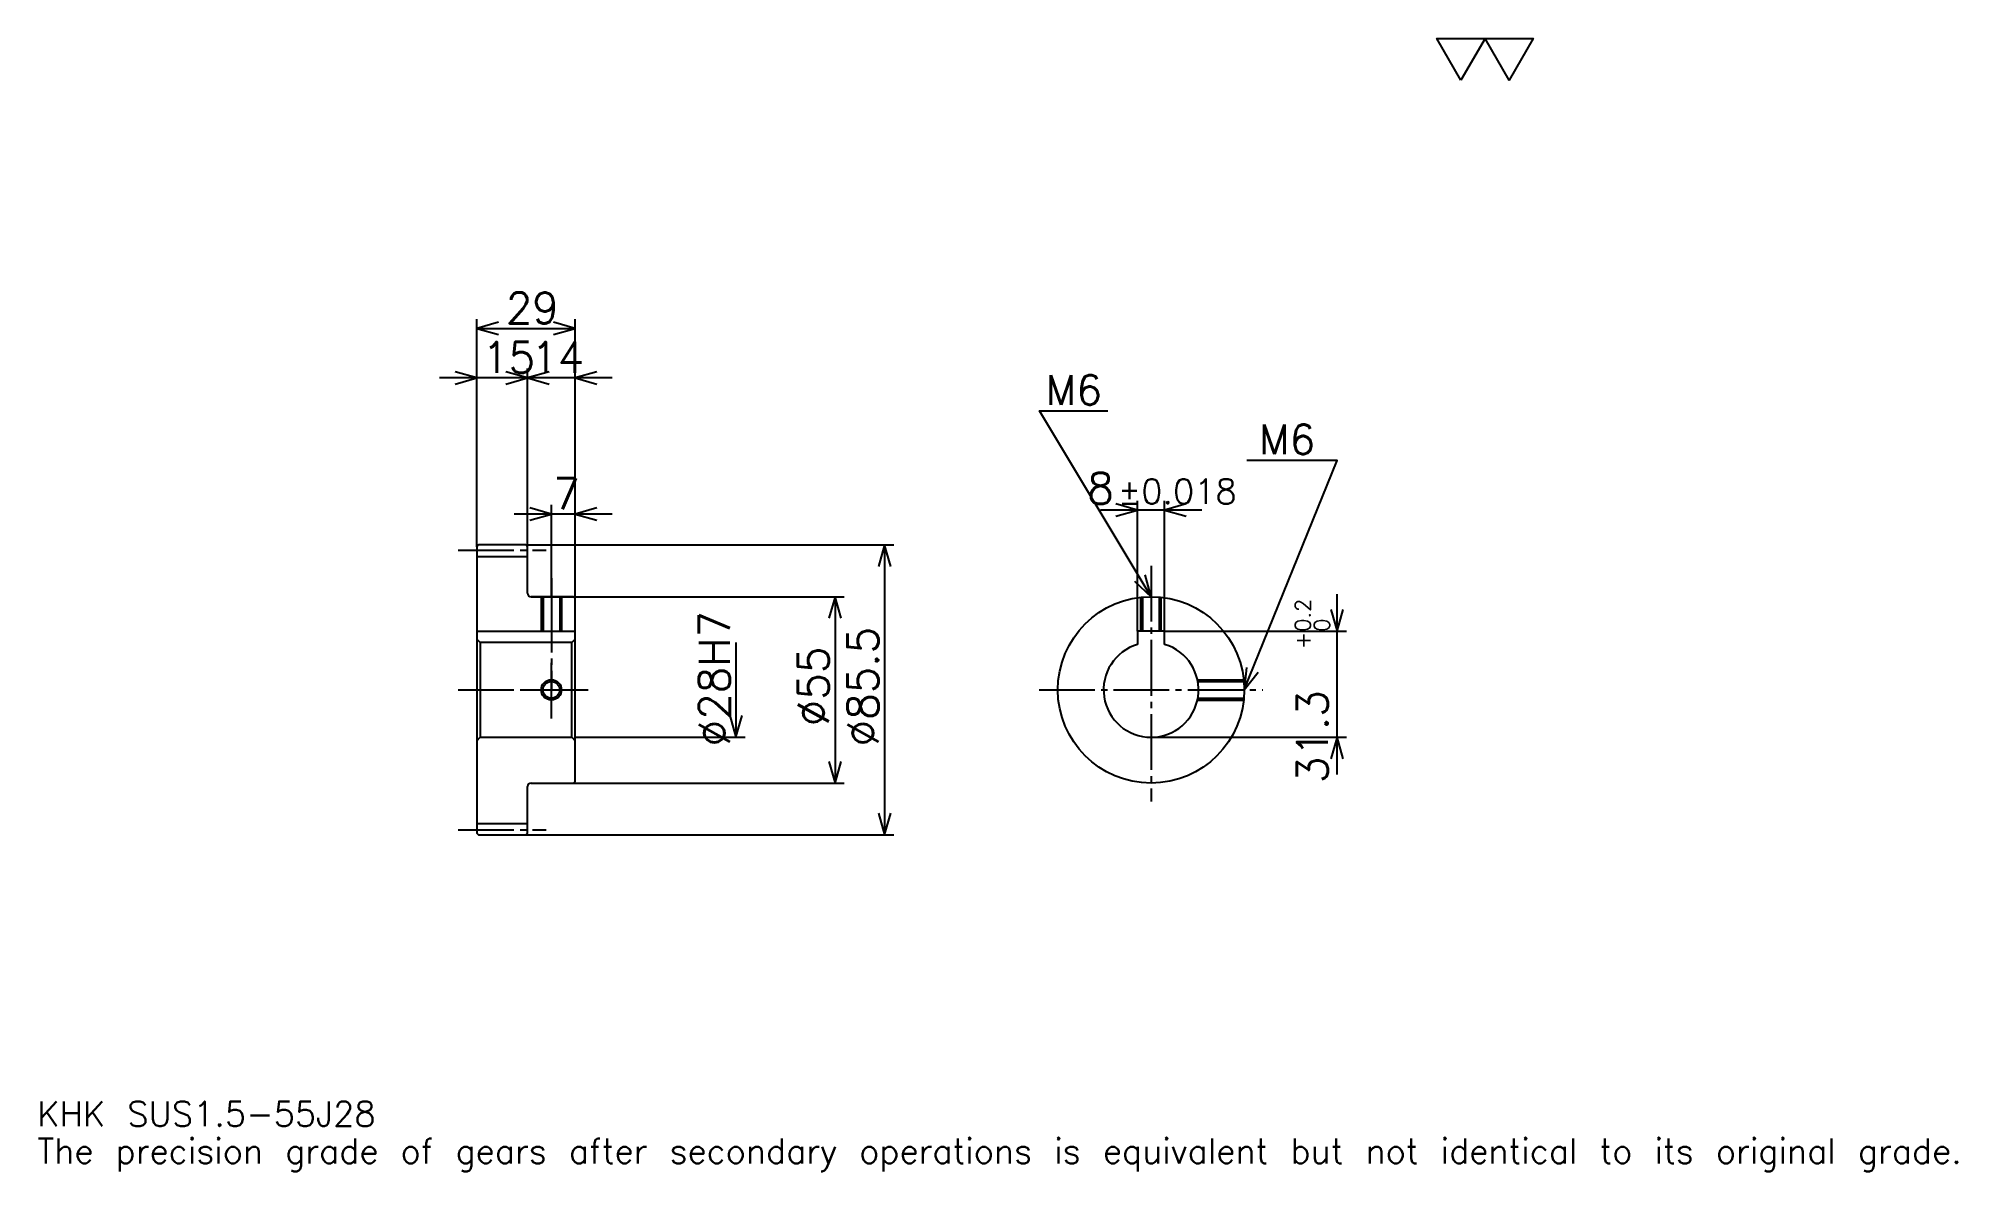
# Model space of a CAD drawing. Extents: x 19 to 585, y 7 to 341.
import ezdxf

# ---------------------------------------------------------------- set-up
doc = ezdxf.new("R2010")
doc.units = 0
doc.linetypes.add('DASHDOT', pattern=[21.913044, 16.434783, -1.826087, 1.826087, -1.826087])
doc.layers.get('0').update_dxf_attribs({"linetype": 'CONTINUOUS'})
doc.layers.add('DASHDOT', color=6, linetype='DASHDOT')
doc.styles.add('KANJI', font='TXT', dxfattribs={"bigfont": 'BIGFONT'})

msp = doc.modelspace()

# ---------------------------------------------------------------- linework, layer by layer
at = {"color": 5}
for p, q in [((147.913055, 191.57608), (147.913055, 258.228241)), ((147.913055, 255.48912), (176.913055, 255.48912)), ((176.913055, 191.57608), (176.913055, 258.228241)), ((162.913055, 191.57608), (162.913055, 243.619568)), ((173.869583, 240.880432), (136.956528, 240.880432)), ((187.869568, 240.880432), (151.956528, 240.880432)), ((342.847839, 166.126083), (342.847839, 204.630432)), ((350.847839, 166.126083), (350.847839, 204.630432)), ((187.869568, 200.706512), (158.956528, 200.706512)), ((169.913055, 191.57608), (169.913055, 203.445648)), ((361.804382, 201.891296), (331.891296, 201.891296)), ((147.913055, 191.07608), (147.913055, 191.57608)), ((162.413055, 191.57608), (176.913055, 191.57608)), ((162.913055, 191.07608), (162.913055, 191.57608)), ((169.913055, 176.32608), (169.913055, 191.57608)), ((169.913055, 176.32608), (169.913055, 191.57608)), ((176.913055, 191.57608), (270.956543, 191.57608)), ((176.913055, 175.82608), (176.913055, 191.57608)), ((268.217407, 191.57608), (268.217407, 106.07608)), ((163.913055, 176.32608), (176.913055, 176.32608)), ((176.913055, 176.32608), (256.347839, 176.32608)), ((253.608704, 176.32608), (253.608704, 121.32608)), ((401.739136, 123.86956), (401.739136, 177.082596)), ((350.847839, 166.126083), (404.478271, 166.126083)), ((224.391312, 162.82608), (224.391312, 134.82608)), ((176.913055, 134.82608), (227.130432, 134.82608)), ((346.847839, 134.82608), (404.478271, 134.82608)), ((163.913055, 121.32608), (176.913055, 121.32608)), ((176.913055, 121.32608), (256.347839, 121.32608)), ((162.413055, 106.07608), (176.913055, 106.07608)), ((176.913055, 106.07608), (270.956543, 106.07608))]:
    msp.add_line(p, q, dxfattribs=at)
at = {"color": 4}
for p, q in [((147.913055, 188.20108), (162.913055, 188.20108)), ((147.913055, 166.126083), (176.913055, 166.126083)), ((148.913055, 162.82608), (148.913055, 134.82608)), ((175.913055, 162.82608), (176.913055, 163.82608)), ((175.913055, 134.82608), (176.913055, 133.82608)), ((147.913055, 109.45108), (162.913055, 109.45108))]:
    msp.add_line(p, q, dxfattribs=at)
at = {"color": 7}
msp.add_lwpolyline([(438.260864, 328.695648), (431.13913, 341.040009), (459.626068, 341.040009), (452.504333, 328.695648), (445.382599, 341.040009), (438.260864, 328.695648)], dxfattribs=at)
at = {"color": 5}
for points in [[(154.304367, 257.315216), (147.913055, 255.48912), (154.304367, 253.663025)], [(170.521759, 253.663025), (176.913055, 255.48912), (170.521759, 257.315216)], [(141.521744, 239.054352), (147.913055, 240.880432), (141.521744, 242.706512)], [(156.521759, 239.054352), (162.913055, 240.880432), (156.521759, 242.706512)], [(169.304352, 242.706512), (162.913055, 240.880432), (169.304352, 239.054352)], [(183.304352, 242.706512), (176.913055, 240.880432), (183.304352, 239.054352)], [(346.847839, 176.32608), (313.978271, 231.108688), (334.065247, 231.108688)], [(374.347839, 148.82608), (401.739136, 216.5), (375.078247, 216.5)], [(163.521759, 198.880432), (169.913055, 200.706512), (163.521759, 202.532608)], [(183.304352, 202.532608), (176.913055, 200.706512), (183.304352, 198.880432)], [(336.456543, 200.065216), (342.847839, 201.891296), (336.456543, 203.717377)], [(357.239136, 203.717377), (350.847839, 201.891296), (357.239136, 200.065216)], [(270.043488, 185.184784), (268.217407, 191.57608), (266.391296, 185.184784)], [(341.993683, 180.867065), (346.847839, 176.32608), (345.125397, 182.746094)], [(255.434799, 169.934784), (253.608704, 176.32608), (251.782623, 169.934784)], [(399.913055, 172.51738), (401.739136, 166.126083), (403.565216, 172.51738)], [(375.053101, 155.435623), (374.347839, 148.82608), (378.438477, 154.065369)], [(222.565216, 141.217392), (224.391312, 134.82608), (226.217407, 141.217392)], [(403.565216, 128.434784), (401.739136, 134.82608), (399.913055, 128.434784)], [(251.782623, 127.717384), (253.608704, 121.32608), (255.434799, 127.717384)], [(266.391296, 112.467384), (268.217407, 106.07608), (270.043488, 112.467384)]]:
    msp.add_lwpolyline(points, dxfattribs=at)
at = {"color": 4}
for points in [[(162.913055, 177.32608), (162.913055, 191.07608), (162.413055, 191.57608), (148.413055, 191.57608), (147.913055, 191.07608), (147.913055, 133.82608)], [(163.913055, 121.32608), (176.413055, 121.32608), (176.913055, 121.82608), (176.913055, 175.82608), (176.413055, 176.32608), (163.913055, 176.32608)], [(166.913055, 176.32608), (166.913055, 166.126083)], [(167.453064, 176.32608), (167.453064, 166.126083)], [(172.373047, 176.32608), (172.373047, 166.126083)], [(172.913055, 176.32608), (172.913055, 166.126083)], [(343.847839, 166.126083), (343.847839, 176.161957)], [(344.387817, 166.126083), (344.387817, 176.215836)], [(349.307861, 166.126083), (349.307861, 176.215836)], [(349.847839, 166.126083), (349.847839, 176.161957)], [(350.847839, 162.242493), (350.847839, 166.126083), (342.847839, 166.126083), (342.847839, 162.242493)], [(147.913055, 133.82608), (148.913055, 134.82608), (175.913055, 134.82608), (175.913055, 162.82608), (148.913055, 162.82608), (147.913055, 163.82608)], [(360.522644, 151.82608), (374.183716, 151.82608)], [(360.630005, 151.286087), (374.23761, 151.286087)], [(360.522644, 145.82608), (374.183716, 145.82608)], [(360.630005, 146.366074), (374.23761, 146.366074)], [(147.913055, 133.82608), (147.913055, 106.57608), (148.413055, 106.07608), (162.413055, 106.07608), (162.913055, 106.57608), (162.913055, 120.32608)]]:
    msp.add_lwpolyline(points, dxfattribs=at)
for centre, radius in [((346.847839, 148.82608), 27.5), ((169.913055, 148.82608), 2.46)]:
    msp.add_circle(centre, radius, dxfattribs=at)
at = {"color": 7}
msp.add_circle((169.913055, 148.82608), 3, dxfattribs=at)
at = {"color": 4}
for centre, radius, start, end in [((163.913055, 177.32608), 1, 180, 270), ((346.847839, 148.82608), 14, 106.60154993, 73.39845007), ((163.913055, 120.32608), 1, 90, 180)]:
    msp.add_arc(centre, radius, start, end, dxfattribs=at)
at = {"layer": 'DASHDOT', "color": 7}
for p, q in [((142.434799, 190.07608), (168.391312, 190.07608)), ((346.847839, 185.456512), (346.847839, 115.847824)), ((169.913055, 176.32608), (169.913055, 148.82608)), ((142.434799, 148.82608), (182.391312, 148.82608)), ((313.869568, 148.82608), (379.826111, 148.82608)), ((142.434799, 107.57608), (168.391312, 107.57608))]:
    msp.add_line(p, q, dxfattribs=at)
for points in [[(169.913055, 181.804337), (169.913055, 160.647827)], [(169.913055, 140.347824), (169.913055, 157.304337)], [(161.434799, 148.82608), (178.391312, 148.82608)]]:
    msp.add_lwpolyline(points, dxfattribs=at)

# ---------------------------------------------------------------- texts
at = {"color": 7, "style": 'KANJI'}
for s, height, p in [('29', 9.130435, (156.478271, 256.949982)), ('15', 9.130435, (149.478271, 242.341309)), ('14', 9.130435, (163.978271, 242.341309)), ('M6', 8.765218, (315.804382, 232.934784)), ('M6', 8.765218, (378.730438, 218.32608)), ('7', 9.130435, (170.445663, 202.167389)), ('8', 9.130435, (328.000793, 203.717377)), ('%%p0.018', 7.304348, (337.038818, 203.717377)), ('KHK SUS1.5-55J28', 7.304348, (18.26087, 20.086956)), ('The precision grade of gears after secondary operations is equivalent but not identical to its original grade.', 7.304348, (18.26087, 9.130435))]:
    msp.add_text(s, height=height, dxfattribs=at).set_placement(p)
for s, height, p in [('%%c28H7', 9.130435, (222.565216, 132.16304)), ('0.2', 4.565217, (393.886963, 165.945114)), ('%%c85.5', 9.130435, (266.391296, 132.16304)), ('+', 4.565217, (393.886963, 160.832077)), ('0', 4.565217, (399.547852, 165.945114)), ('%%c55', 9.130435, (251.782623, 138.097824)), ('31.3', 9.130435, (399, 121.311935))]:
    msp.add_text(s, height=height, rotation=90, dxfattribs=at).set_placement(p)

doc.saveas('drawing.dxf')
